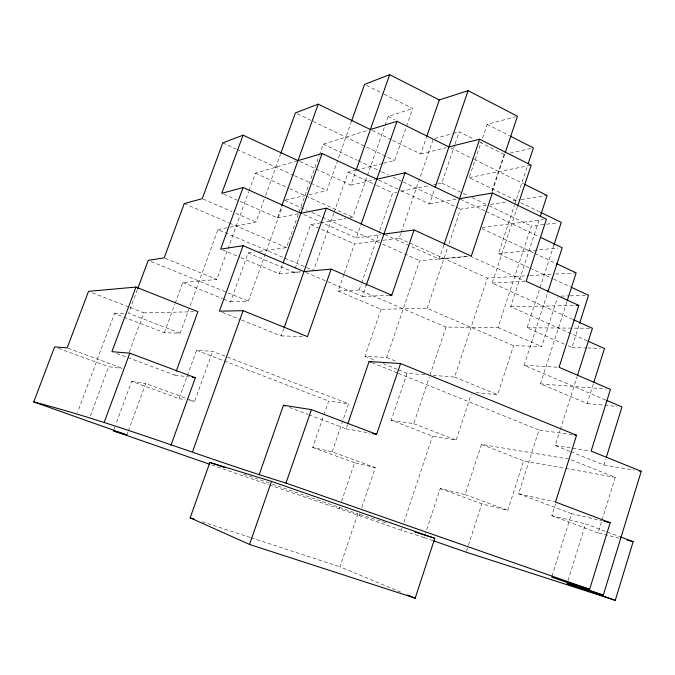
<?xml version="1.0" encoding="UTF-8"?>
<svg xmlns="http://www.w3.org/2000/svg" width="675" height="675" viewBox="0 0 675 675"><rect width="100%" height="100%" fill="white"/><g stroke="black" fill="none" stroke-linecap="round" stroke-linejoin="round"><path stroke-width="0.51" stroke-dasharray="3.38 2.53" d="M619.135 538.169L598.075 532.904L601.754 520.999M602.058 520.012L615.254 477.36L569.607 459.236L481.452 444.386L465.092 494.606L440.218 488.565L425.748 532.55M567.996 580.534L585.622 523.867L619.583 536.583M570.822 451.778L603.923 465.016L605.787 459.008M551.99 576.146L571.548 513.658L602.041 520.805M598.075 532.904L551.821 515.658L555.567 503.778M566.798 301.936L540.472 383.864L587.157 403.532L593.46 383.527M569.843 451.381L555.238 445.542L560.005 430.532M560.317 429.536L577.159 376.473M571.548 513.658L518.628 493.737L538.987 430.043L572.4 434.658M568.063 345.819L571.885 347.498L579.251 324.397M440.218 488.565L481.807 503.845L507.769 510.334L523.64 460.814L564.815 468.248M466.493 551.18L468.087 546.252M468.408 545.265L481.807 503.845M343.904 274.379L338.091 291.06L381.021 309.26L427.165 308.357L513.616 345.651L541.679 346.537L557.584 297.211M564.249 344.14L527.04 327.755L539.713 288.748M540.042 287.752L553.897 245.109M605.661 400.005L524.121 365.293L547.459 293.228M476.018 392.614L497.627 394.732L513.616 345.651M432.911 540.608L424.102 537.553L425.419 533.554M424.761 374.709L407.025 373.309L391.213 420.213L432.54 436.143L456.148 440.117L471.251 394.208M338.091 291.06L359.159 289.963L446.032 327.105L498.015 327.518L531.326 226.058L558.183 222.767M587.216 340.833L510.671 306.728L539.688 218.152M572.594 319.317L492.218 283.044L517.43 206.82M424.102 537.553L401.33 530.229L401.988 528.221M403.988 522.222L432.54 436.143M433.055 375.368L454.587 377.072L487.392 278.108L529.006 275.645M528.989 267.671L498.445 253.513L514.409 205.301M514.738 204.314L527.513 165.729M391.213 420.213L413.733 423.689L429.308 377.106M429.975 375.123L446.032 327.105M491.923 191.067L504.183 154.406L506.199 153.959M492.337 191.329L504.875 153.824M384.834 234.588L439.121 259.09L443.804 245.236M516.038 200.382L469.201 177.601L481.182 142.096M482.515 138.156L487.173 124.352L515.422 116.775M400.722 592.144L339.989 566.798L357.843 513.869L387.83 523.395M427.165 308.357L447.652 247.632M448.985 243.683L460.628 209.174L487.291 204.938L472.112 197.665M269.359 484.971L359.075 515.557L359.75 513.557M361.766 507.566L375.233 467.623L332.159 451.837L312.685 447.466L323.587 415.859M381.021 309.26L364.913 356.265L386.724 357.497L419.648 260.693L469.142 256.188M338.884 509.102L339.55 507.127M341.558 501.213L354.611 462.788L375.233 467.623M308.914 414.813L346.089 428.802L347.439 424.845M401.245 190.696L429.452 203.951L434.481 189.203M437.687 183.921L441.754 183.111L454.849 144.669M455.186 143.682L459.211 131.853L474.204 139.371M383.079 240.275L399.17 238.199L400.857 233.297M401.195 232.318L433.308 138.805L452.242 133.726M332.159 451.837L348.629 403.785L212.659 351.363L196.56 350.317L179.044 398.63L131.684 381.316L115.931 424.052M305.893 272.405L362.374 296.443L366.128 285.567M323.933 414.863L328.7 401.043L348.629 403.785M392.74 140.4L420.685 153.993L426.431 137.287M383.619 163.282L394.656 160.515L406.232 127.162M406.569 126.183L412.703 108.523L384.007 94.129M359.159 289.963L361.226 283.989M361.572 282.994L379.443 231.339M379.78 230.352L392.723 192.949L396.832 192.122M303.691 214.515L356.324 237.971L360.838 225.02M344.242 273.392L354.502 243.953L382.075 240.401M299.869 161.494L350.857 185.127L355.742 171.222M349.869 217.763L352.848 217.249L367.099 176.496M367.453 175.5L384.657 126.284M385.003 125.297L388.1 116.454L412.703 108.523M241.642 320.085L281.247 335.931L283.694 329.003M333.779 213.216L313.613 270.498L217.941 229.601L180.132 333.172L164.371 332.75L114.488 313.512L77.608 412.231M334.125 212.237L348.241 172.15L355.345 170.37M223.687 299.101L230.504 301.86L248.147 252.931L293.819 272.295L294.857 269.367M295.203 268.397L310.736 224.564L319.866 222.978M308.964 194.67L326.995 190.561L351.084 122.479M259.402 251.37L286.411 247.641L319.047 156.026M319.402 155.039L323.274 144.163L368.432 130.14M240.832 257.639L279.256 273.822L282.791 263.891M240.013 201.369L277.45 217.856L281.348 206.997M230.504 301.86L248.375 301.126L282.074 207.115M230.133 227.197L255.994 222.083L264.144 199.522M265.553 195.598L280.454 154.33M189.413 400.503L194.602 401.439L212.659 351.363M116.817 353.506L174.808 375.123L175.871 372.195M175.205 303.218L182.79 282.555L216.802 279.475L227.593 249.758M227.956 248.771L248.653 191.759M249.007 190.78L255.403 173.171L297.979 160.616M126.883 434.919L127.972 431.958M128.334 430.971L145.741 383.535L194.602 401.439M164.371 332.75L174.842 304.206M129.33 351.962L143.8 312.863L193.742 311.757M113.78 429.874L115.568 425.022M90.34 416.011L108.667 366.736L122.141 368.44M137.32 289.702L128.579 313.2L180.132 333.172M453.237 133.456L459.211 131.853M356.366 170.117L382.615 163.536M420.685 153.993L445.88 147.682M285.559 200.002L304.957 195.581M350.857 185.127L374.802 179.668M510.233 153.065L532.406 148.137M400.942 191.303L429.553 185.557M433.62 184.739L436.674 184.132M469.201 177.601L531.208 165.147M217.941 229.601L229.112 227.391M277.45 217.856L298.789 213.637M320.878 222.801L345.904 218.455M429.452 203.951L457.439 199.091M490.371 204.457L507.819 201.682M512.958 200.872L520.18 199.724M521.218 199.564L547.121 195.455M248.147 252.931L254.281 252.079M356.324 237.971L380.818 234.579M482.195 227.509L543.375 219.628M498.445 253.513L558.048 248.079M293.819 272.295L300.071 271.721M439.121 259.09L467.125 256.542M279.256 273.822L300.881 271.865M530.027 275.586L551.467 274.32M555.576 274.075L575.108 272.928M492.218 283.044L526.154 281.281M362.374 296.443L388.614 295.363M560.967 296.131L569.143 295.878M570.164 295.844L585.478 295.363M114.488 313.512L126.562 313.242M510.671 306.728L576.754 305.438M527.04 327.755L591.418 328.269M281.247 335.931L303.294 336.53M571.885 347.498L586.609 347.962M587.663 347.996L600.286 348.401M524.121 365.293L558.031 367.217M540.472 383.864L606.268 389.07M587.157 403.532L616.857 406.443M174.808 375.123L189.203 376.945M555.238 445.542L590.11 450.925M131.684 381.316L145.741 383.535M603.923 465.016L633.994 470.087M179.044 398.63L185.271 399.752M346.089 428.802L370.524 433.215M565.844 468.433L615.254 477.36M518.628 493.737L555.525 502.031M551.821 515.658L585.622 523.867M202.137 521.741L250.087 537.418M251.083 537.739L339.989 566.798M243.65 474.162L271.451 483.832M272.447 484.178L357.843 513.869M359.075 515.557L401.33 530.229M211.748 464.974L268.363 484.625M312.685 447.466L354.611 462.788M58.548 348.317L108.667 366.736M68.141 348.283L122.2 368.212M465.092 494.606L507.769 510.334M289.347 407.447L307.935 414.442M196.56 350.317L328.7 401.043M413.733 423.689L456.148 440.117M92.407 292.84L129.254 307.201M130.224 307.572L143.8 312.863M481.452 444.386L523.64 460.814M222.311 312.356L240.671 319.697M372.026 362.686L397.415 372.929M398.393 373.317L538.987 430.043M182.79 282.555L222.708 298.713M364.913 356.265L374.482 360.138M383.096 363.623L397.457 369.436M398.41 369.824L407.025 373.309M151.124 261.503L227.137 292.477M228.108 292.874L248.375 301.126M386.724 357.497L397.297 361.808M165.139 258.272L216.802 279.475M454.587 377.072L497.627 394.732M222.581 249.953L239.87 257.234M184.258 203.572L228.521 222.666M229.492 223.087L286.411 247.641M203.2 199.083L231.997 211.629M235.837 213.308L255.994 222.083M498.015 327.518L541.679 346.537M223.695 194.181L239.051 200.947M310.736 224.564L354.502 243.953M284.546 200.239L307.311 210.423M312.052 212.549L321.536 216.793M322.49 217.215L381.729 243.726M382.674 244.148L419.648 260.693M255.403 173.171L288.757 188.257M289.71 188.688L352.848 217.249M399.17 238.199L487.392 278.108M222.784 142.881L236.047 148.947M236.993 149.377L293.827 175.39M294.773 175.821L326.995 190.561M470.188 256.087L524.357 280.876M529.951 268.11L552.749 278.674M553.686 279.113L570.645 286.968M348.241 172.15L375.688 184.984M376.633 185.422L392.723 192.949M378.675 180.098L400.3 190.257M482.034 228.656L533.731 252.939M534.667 253.387L555.407 263.123M323.274 144.163L357.337 160.287M358.282 160.734L380.852 171.416M381.788 171.855L388.319 174.952M392.993 177.162L402.334 181.583M403.262 182.022L460.628 209.174M460.468 199.184L485.207 210.98M486.16 211.435L539.401 236.832M297.27 113.813L312.23 120.994M313.166 121.441L365.588 146.576M366.525 147.032L394.656 160.515M441.754 183.111L468.315 195.843M489.164 205.841L531.326 226.058M372.254 130.435L391.812 139.953M520.746 202.677L539.603 211.849M450.79 147.85L473.445 159.047M474.382 159.511L523.496 183.777M388.1 116.454L394.689 119.72M366.415 85.312L383.079 93.665M479.824 142.189L504.183 154.406M487.173 124.352L509.372 135.658"/><path stroke-width="1.01" d="M433.89 540.953L466.172 552.167L615.279 600.337L633.167 541.671L620.553 536.946M615.279 600.337L567.067 583.521L603.29 595.164L641.25 471.302L591.131 451.086L610.436 389.399L559.06 367.276L578.838 305.404L526.154 281.281L546.429 219.24L492.379 193.025L459.515 198.728L405.084 172.766L376.802 179.213L322.085 153.512L297.979 160.616L243.076 135.177L222.784 142.881L202.238 198.669L184.258 203.572L164.16 257.867L148.238 260.331L137.683 288.723M603.29 595.164L551.686 577.133L589.655 589.275L610.166 522.712L555.525 502.031L576.577 435.232L400.57 363.538L369.098 361.505L347.777 423.849M606.412 457.009L621.979 406.949L606.623 400.41M593.781 382.531L604.488 348.528L588.178 341.263M577.471 375.469L592.447 328.278L573.539 319.748M579.572 323.392L588.541 295.262L571.59 287.407M567.118 300.94L576.138 272.869L556.343 263.571M553.897 245.109L561.279 222.387L540.54 212.304M547.779 292.241L562.199 247.7L540.346 237.279M415.184 598.177L434.793 538.312L271.502 481.393L209.883 462.426L190.148 517.826L249.531 544.447L415.184 598.177L407.472 594.953M540.337 216.177L547.121 195.455L524.441 184.241M517.75 205.833L531.208 165.147L479.621 139.227L448.909 146.922L396.993 121.272L370.389 129.532L318.22 104.153L295.397 112.919L280.808 153.343M528.171 163.755L533.41 147.909L510.292 136.131M505.204 152.837L517.438 116.235L468.104 90.653L439.29 99.951L389.661 74.663L364.567 84.383L351.43 121.508M492.379 193.025L471.277 256.163L414.079 229.981L383.881 234.157L326.363 208.195L300.822 213.241L243.084 187.515L221.771 193.337L243.076 135.177M372.558 433.586L376.633 434.32L400.57 363.538M444.142 244.249L479.621 139.227M389.661 295.321L391.762 295.237L414.079 229.981M435.156 187.237L468.104 90.653M366.128 285.567L405.084 172.766M426.769 136.308L439.29 99.951M176.234 371.216L197.902 311.664L135.953 287.077L88.526 291.33L67.154 347.92L54.616 346.874L33.75 401.912C119.332 424.195 201.521 457.169 285.981 483.081L311.437 409.641L376.633 434.32M249.531 544.447L271.502 481.393M361.184 224.024L396.993 121.272M356.088 170.235L389.661 74.663M259.073 474.93L283.475 405.236L311.437 409.641M331.13 269.131L307.496 336.648L243.11 310.669L219.417 311.192L243.101 245.675L303.978 271.586L331.13 269.131L391.762 295.237M284.048 328.008L326.363 208.195M283.146 262.896L322.085 153.512M192.527 451.693L243.11 310.669M281.703 206.01L318.22 104.153M170.944 445.306L195.37 377.73L129.794 353.177L111.907 351.675L135.953 287.077M243.084 187.515L220.657 249.142L243.101 245.675M104.296 422.061L129.794 353.177M576.754 305.438L578.838 305.404M192.282 377.342L195.37 377.73M574.492 434.945L576.577 435.232M639.174 470.956L641.25 471.302M604.074 521.286L610.166 522.712M627.151 540.169L633.167 541.671M414.804 531.959L434.793 538.312M190.148 517.826L194.147 519.134M209.883 462.426L224.783 467.606M33.75 401.912L126.883 434.919L113.425 430.852L209.765 464.282M285.981 483.081L589.655 589.275M283.475 405.236L285.432 405.97M369.098 361.505L371.056 362.289"/></g></svg>
